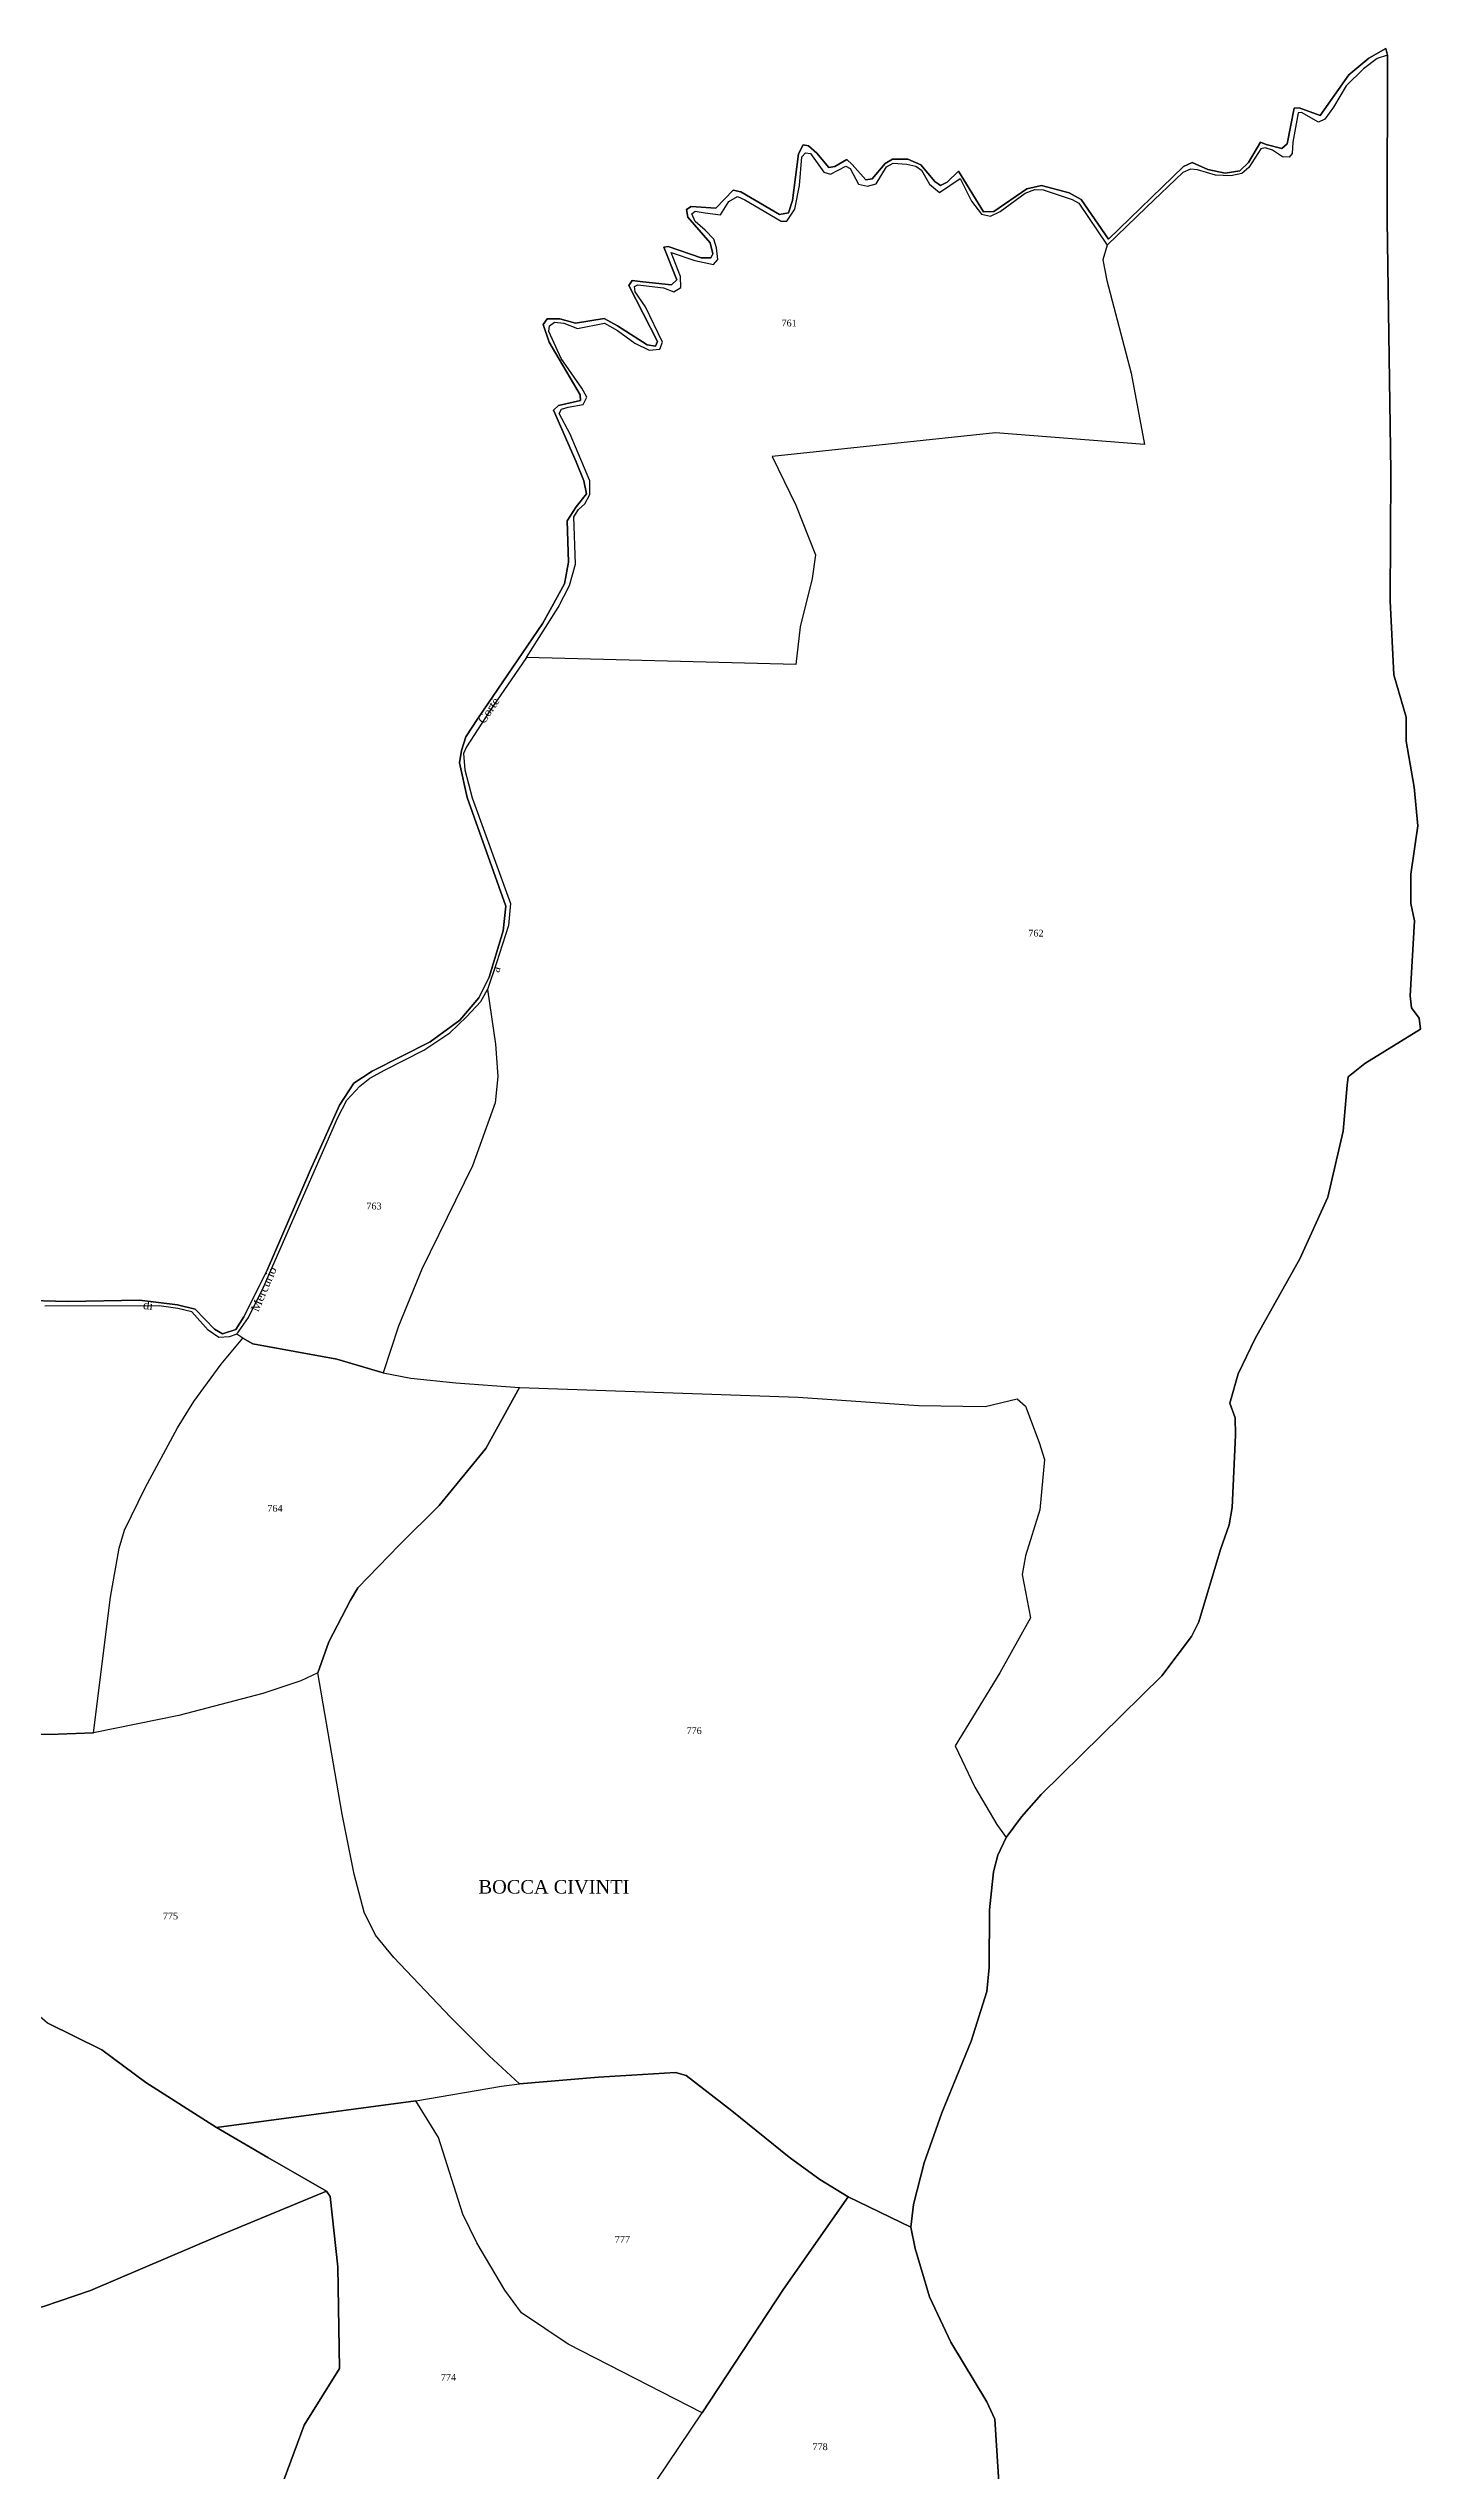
# Model space of a CAD drawing. Extents: x 1206804 to 1210977, y 6152742 to 6157901.
# Drawn here: x 1210537 to 1210945, y 6155168 to 6155888 of the extents above; entities that cross this region are included whole.
import ezdxf

# ---------------------------------------------------------------- set-up
doc = ezdxf.new("R2010")
doc.units = 0
doc.linetypes.add('CONTINU', pattern=[0])
for name, color, linetype in [('1LIEUDIT', 7, 'CONTINU'), ('1PARCELLE', 7, 'CONTINU'), ('1SECTION', 7, 'CONTINU'), ('1SUBDSECT', 7, 'CONTINU'), ('1ZONCOMM', 7, 'CONTINU'), ('3LIEUDITTEX', 7, 'CONTINU'), ('3PARCELLETEX', 7, 'CONTINU'), ('3ZONCOMMTEX', 7, 'CONTINU')]:
    doc.layers.add(name, color=color, linetype=linetype)
doc.styles.get("Standard").update_dxf_attribs({"font": 'Times New Roman'})

msp = doc.modelspace()

# ---------------------------------------------------------------- linework, layer by layer
at = {"layer": '1LIEUDIT'}
msp.add_lwpolyline([(1210819.57, 6155161.73), (1210818.19, 6155183.58), (1210815.79, 6155188.78), (1210805.18, 6155206.48), (1210798.85, 6155219.89), (1210794.57, 6155234.25), (1210793.31, 6155240.6), (1210794.03, 6155247.4), (1210797.25, 6155259.73), (1210802.5, 6155274.54), (1210811.15, 6155295.87), (1210815.86, 6155310.64), (1210816.55, 6155317.73), (1210816.65, 6155334.86), (1210817.79, 6155346.15), (1210819.12, 6155351.08), (1210821.56, 6155356.32), (1210826.09, 6155362.46), (1210832.01, 6155369.09), (1210867.8, 6155404.29), (1210876.62, 6155415.99), (1210878.84, 6155420.35), (1210885.25, 6155441.85), (1210887.79, 6155449.12), (1210888.71, 6155454.28), (1210889.74, 6155475.76), (1210889.59, 6155480.91), (1210887.98, 6155485.31), (1210890.52, 6155494), (1210895.53, 6155504.47), (1210908.75, 6155528.2), (1210917.1, 6155546.45), (1210921.68, 6155566.1), (1210922.85, 6155579.75), (1210923.18, 6155582.24), (1210928.13, 6155586.14), (1210944.65, 6155596.34), (1210944.21, 6155599.61), (1210941.94, 6155602.64), (1210941.55, 6155606.23), (1210942.81, 6155628.5), (1210941.74, 6155633.71), (1210941.74, 6155642.34), (1210943.86, 6155656.69), (1210942.77, 6155668.19), (1210940.42, 6155681.84), (1210940.4, 6155688.99), (1210936.76, 6155701.53), (1210935.66, 6155723.51), (1210935.81, 6155761.89), (1210934.77, 6155836.58), (1210934.81, 6155885.59), (1210934.31, 6155887.55), (1210929.27, 6155884.69), (1210923.36, 6155879.7), (1210914.85, 6155867.67), (1210908.61, 6155869.91), (1210907.1, 6155869.78), (1210905.01, 6155859.24), (1210903.47, 6155857.89), (1210898.76, 6155858.99), (1210897.11, 6155859.68), (1210893.56, 6155853.69), (1210890.97, 6155851.26), (1210886.65, 6155850.51), (1210881.49, 6155851.64), (1210876.83, 6155853.73), (1210874.27, 6155852.52), (1210851.94, 6155830.95), (1210843.81, 6155842.71), (1210840.25, 6155844.72), (1210832.11, 6155846.86), (1210827.7, 6155845.86), (1210817.93, 6155839.15), (1210814.83, 6155839.03), (1210807.46, 6155851.14), (1210804.07, 6155847.84), (1210802.06, 6155846.83), (1210800.37, 6155848.04), (1210796.26, 6155853), (1210792.36, 6155854.68), (1210787.86, 6155854.66), (1210785.62, 6155853.42), (1210781.81, 6155848.87), (1210779.89, 6155848.56), (1210775.81, 6155853.07), (1210774.25, 6155854.59), (1210770.68, 6155852.55), (1210768.91, 6155852.16), (1210765.39, 6155856.44), (1210762.85, 6155858.61), (1210761.31, 6155858.92), (1210759.9, 6155856.25), (1210758.12, 6155842.43), (1210756.94, 6155838.79), (1210754.21, 6155838.25), (1210742.74, 6155844.97), (1210740.47, 6155845.45), (1210735.39, 6155840.12), (1210727.99, 6155840.66), (1210726.65, 6155839.72), (1210727.01, 6155837.43), (1210733.67, 6155829.83), (1210734.49, 6155826.6), (1210733.84, 6155825.34), (1210730.99, 6155825.39), (1210721.17, 6155828.72), (1210719.91, 6155828.54), (1210723.75, 6155818.89), (1210722.16, 6155817.4), (1210713.65, 6155818.28), (1210710.46, 6155818.61), (1210709.54, 6155817.18), (1210718.07, 6155800.51), (1210717.44, 6155799.17), (1210714.99, 6155799.57), (1210706.18, 6155805.16), (1210702.16, 6155807.36), (1210693.72, 6155806.02), (1210689.03, 6155807.26), (1210685.28, 6155807.23), (1210684.07, 6155805.61), (1210685.88, 6155800.37), (1210695.06, 6155784.7), (1210695.14, 6155782.98), (1210688.58, 6155781.58), (1210687.14, 6155780.1), (1210693.88, 6155764.85), (1210696.11, 6155759.19), (1210696.9, 6155755.35), (1210693.87, 6155751.48), (1210691.23, 6155747.27), (1210691.63, 6155735.03), (1210690.41, 6155728.54), (1210683.92, 6155716.93), (1210664.71, 6155688.56), (1210661.14, 6155683.15), (1210659.85, 6155679.05), (1210659.19, 6155675.39), (1210661.45, 6155665.16), (1210672.94, 6155632.87), (1210672.16, 6155625.52), (1210668, 6155611.82), (1210664.93, 6155605.7), (1210659.29, 6155599.05), (1210650.48, 6155592.56), (1210633.24, 6155583.91), (1210627.88, 6155580.35), (1210623.58, 6155573.8), (1210614.87, 6155554.42), (1210602.13, 6155524.82), (1210595.18, 6155510.92), (1210592.81, 6155507.19), (1210588.8, 6155505.85), (1210586.49, 6155507.3), (1210580.72, 6155513.17), (1210575.51, 6155514.51), (1210564.22, 6155515.91), (1210542.94, 6155515.46), (1210528.39, 6155515.84)], dxfattribs=at)
at = {"layer": '1PARCELLE'}
for points in [[(1210851.53, 6155829.12), (1210850.31, 6155824.79), (1210851.44, 6155818.64), (1210858.68, 6155791.13), (1210862.7, 6155769.99), (1210818.42, 6155773.46), (1210752.1, 6155766.39), (1210759.15, 6155751.89), (1210764.92, 6155737.21), (1210763.95, 6155730.16), (1210760.42, 6155715.82), (1210759.13, 6155704.64), (1210679.13, 6155706.69), (1210675.69, 6155701.67), (1210668.26, 6155690.83), (1210661.33, 6155680.21), (1210660.44, 6155678.17), (1210660.81, 6155673.37), (1210663.03, 6155665.04), (1210674.33, 6155633.68), (1210673.79, 6155627.17), (1210670.18, 6155616.03), (1210667.57, 6155608.1), (1210669.92, 6155591.94), (1210670.61, 6155582.29), (1210669.82, 6155574.45), (1210663.09, 6155555.75), (1210648.02, 6155525.09), (1210641.13, 6155508.18), (1210636.57, 6155494.34), (1210644.77, 6155492.68), (1210658.1, 6155491.37), (1210677.03, 6155489.93), (1210759.76, 6155487.05), (1210795.52, 6155484.59), (1210815.35, 6155484.34), (1210824.85, 6155486.62), (1210827.28, 6155484.43), (1210831.42, 6155473.65), (1210832.94, 6155468.53), (1210831.62, 6155453.59), (1210827.34, 6155439.95), (1210826.31, 6155434.42), (1210828.79, 6155421.52), (1210819.71, 6155405.25), (1210806.44, 6155383.52), (1210812.31, 6155371.23), (1210818.81, 6155360.14), (1210821.56, 6155356.32), (1210826.09, 6155362.46), (1210832.01, 6155369.09), (1210867.8, 6155404.29), (1210876.62, 6155415.99), (1210878.84, 6155420.35), (1210885.25, 6155441.85), (1210887.79, 6155449.12), (1210888.71, 6155454.28), (1210889.74, 6155475.76), (1210889.59, 6155480.91), (1210887.98, 6155485.31), (1210890.52, 6155494), (1210895.53, 6155504.47), (1210908.75, 6155528.2), (1210917.1, 6155546.45), (1210921.68, 6155566.1), (1210922.85, 6155579.75), (1210923.18, 6155582.24), (1210928.13, 6155586.14), (1210944.65, 6155596.34), (1210944.21, 6155599.61), (1210941.94, 6155602.64), (1210941.55, 6155606.23), (1210942.81, 6155628.5), (1210941.74, 6155633.71), (1210941.74, 6155642.34), (1210943.86, 6155656.69), (1210942.77, 6155668.19), (1210940.42, 6155681.84), (1210940.4, 6155688.99), (1210936.76, 6155701.53), (1210935.66, 6155723.51), (1210935.81, 6155761.89), (1210934.77, 6155836.58), (1210934.81, 6155885.59), (1210931.81, 6155884.54), (1210927.68, 6155881.5), (1210922.53, 6155876.41), (1210918.8, 6155870.14), (1210916.22, 6155866.52), (1210914.38, 6155865.63), (1210909.25, 6155868.54), (1210908.34, 6155868.43), (1210906.74, 6155859.71), (1210906.54, 6155856.4), (1210905.62, 6155855.25), (1210903.61, 6155855.39), (1210900.72, 6155857.35), (1210898.46, 6155858.03), (1210897.18, 6155857.75), (1210893.7, 6155852.19), (1210891.55, 6155850.45), (1210888.27, 6155849.74), (1210883.8, 6155849.96), (1210878.44, 6155851.55), (1210876.34, 6155851.75), (1210874.09, 6155850.76), (1210863.3, 6155840.38), (1210851.53, 6155829.12)], [(1210851.53, 6155829.12), (1210850.31, 6155824.79), (1210851.44, 6155818.64), (1210858.68, 6155791.13), (1210862.7, 6155769.99), (1210818.42, 6155773.46), (1210752.1, 6155766.39), (1210759.15, 6155751.89), (1210764.92, 6155737.21), (1210763.95, 6155730.16), (1210760.42, 6155715.82), (1210759.13, 6155704.64), (1210679.13, 6155706.69), (1210688.48, 6155721.57), (1210691.92, 6155728.08), (1210693.72, 6155734.41), (1210693.21, 6155748.47), (1210694.54, 6155750.67), (1210696.47, 6155752.3), (1210697.93, 6155755.1), (1210697.91, 6155759.15), (1210692.07, 6155773.07), (1210688.79, 6155779.13), (1210689.51, 6155780.43), (1210691.49, 6155781), (1210695.97, 6155781.79), (1210697.06, 6155784.02), (1210695.54, 6155786.64), (1210689.41, 6155795.51), (1210685.78, 6155803.51), (1210685.92, 6155805.15), (1210687.4, 6155806.24), (1210690.22, 6155806.03), (1210694.25, 6155804.42), (1210702.3, 6155805.98), (1210706.15, 6155803.84), (1210711.33, 6155800.08), (1210715.56, 6155797.99), (1210718.69, 6155798.27), (1210719.51, 6155800.31), (1210714.48, 6155810.88), (1210711.39, 6155815.32), (1210711.15, 6155816.82), (1210712.22, 6155817.36), (1210719.83, 6155816.46), (1210722.86, 6155815.27), (1210724.99, 6155816.53), (1210724.81, 6155819.82), (1210722.05, 6155827), (1210729.07, 6155824.59), (1210734.62, 6155823.45), (1210735.96, 6155824.92), (1210735.54, 6155828.37), (1210734.76, 6155830.88), (1210732.16, 6155833.63), (1210729.24, 6155836.18), (1210728.2, 6155838.4), (1210729.24, 6155839.22), (1210732.21, 6155838.75), (1210736.75, 6155838.19), (1210739.26, 6155842.12), (1210741.83, 6155843.59), (1210744, 6155842.6), (1210754.71, 6155836.25), (1210756.39, 6155836.23), (1210758.77, 6155839.81), (1210760.23, 6155846.85), (1210760.94, 6155855.34), (1210762.01, 6155856.56), (1210763.49, 6155856.35), (1210767.46, 6155850.86), (1210769.42, 6155850.25), (1210773.98, 6155852.62), (1210775.28, 6155851.94), (1210777.7, 6155847.22), (1210780.38, 6155846.67), (1210782.97, 6155847.35), (1210786, 6155852.39), (1210788.04, 6155853.53), (1210792.06, 6155853.21), (1210794.75, 6155852.61), (1210796.43, 6155851.4), (1210798.82, 6155847.29), (1210801.74, 6155844.74), (1210807.94, 6155848.95), (1210811.29, 6155842.2), (1210814.22, 6155838.32), (1210816.91, 6155837.71), (1210819.82, 6155839.15), (1210827.27, 6155844.56), (1210830.05, 6155845.66), (1210832.56, 6155845.56), (1210841.22, 6155842.75), (1210843.18, 6155841.6), (1210851.53, 6155829.12)], [(1210667.57, 6155608.1), (1210669.92, 6155591.94), (1210670.61, 6155582.29), (1210669.82, 6155574.45), (1210663.09, 6155555.75), (1210648.02, 6155525.09), (1210641.13, 6155508.18), (1210636.57, 6155494.34), (1210622.74, 6155498.4), (1210597.85, 6155502.93), (1210594.85, 6155504.6), (1210593.13, 6155505.83), (1210596.57, 6155510.74), (1210601.01, 6155519.73), (1210623.11, 6155570.15), (1210625.79, 6155575.23), (1210629.57, 6155579.44), (1210632.56, 6155581.79), (1210637.12, 6155584.26), (1210648.62, 6155590.11), (1210656.35, 6155595.25), (1210661.26, 6155599.96), (1210665.52, 6155604.6), (1210667.57, 6155608.1)], [(1210636.57, 6155494.34), (1210644.77, 6155492.68), (1210658.1, 6155491.37), (1210677.03, 6155489.93), (1210667.01, 6155471.79), (1210653.17, 6155454.86), (1210641.27, 6155443.11), (1210629.05, 6155430.43), (1210626.8, 6155426.77), (1210620.39, 6155414.46), (1210617.14, 6155405.19), (1210612.1, 6155402.8), (1210600.83, 6155399.06), (1210575.85, 6155392.59), (1210550.49, 6155387.43), (1210555.57, 6155427.64), (1210558.15, 6155442.27), (1210559.76, 6155447.61), (1210565.88, 6155460.13), (1210575.43, 6155477.96), (1210580.29, 6155485.74), (1210588.46, 6155496.88), (1210594.85, 6155504.6), (1210597.85, 6155502.93), (1210622.74, 6155498.4), (1210636.57, 6155494.34)], [(1210677.03, 6155489.93), (1210759.76, 6155487.05), (1210795.52, 6155484.59), (1210815.35, 6155484.34), (1210824.85, 6155486.62), (1210827.28, 6155484.43), (1210831.42, 6155473.65), (1210832.94, 6155468.53), (1210831.62, 6155453.59), (1210827.34, 6155439.95), (1210826.31, 6155434.42), (1210828.79, 6155421.52), (1210819.71, 6155405.25), (1210806.44, 6155383.52), (1210812.31, 6155371.23), (1210818.81, 6155360.14), (1210821.56, 6155356.32), (1210819.12, 6155351.08), (1210817.79, 6155346.15), (1210816.65, 6155334.86), (1210816.55, 6155317.73), (1210815.86, 6155310.64), (1210811.15, 6155295.87), (1210802.5, 6155274.54), (1210797.25, 6155259.73), (1210794.03, 6155247.4), (1210793.31, 6155240.6), (1210774.64, 6155249.64), (1210766.27, 6155254.78), (1210757.11, 6155261.41), (1210740.11, 6155275.17), (1210726.51, 6155285.62), (1210723.34, 6155286.59), (1210700.49, 6155285.17), (1210677.05, 6155283.22), (1210668.07, 6155291.51), (1210656.59, 6155302.94), (1210639.67, 6155320.74), (1210634.3, 6155327.3), (1210630.92, 6155334.2), (1210627.98, 6155345.45), (1210624.36, 6155363.25), (1210617.14, 6155405.19), (1210620.39, 6155414.46), (1210626.8, 6155426.77), (1210629.05, 6155430.43), (1210641.27, 6155443.11), (1210653.17, 6155454.86), (1210667.01, 6155471.79), (1210677.03, 6155489.93)], [(1210441.93, 6155246.8), (1210447.62, 6155238.57), (1210463.85, 6155217.05), (1210465.76, 6155209.07), (1210466.82, 6155193.7), (1210466.49, 6155190.77), (1210484.94, 6155198.18), (1210518.39, 6155212.68), (1210535.71, 6155217.06), (1210549.63, 6155221.81), (1210587.4, 6155237.94), (1210619.73, 6155251.29), (1210602.25, 6155261.29), (1210587.06, 6155270.19), (1210566.02, 6155283.53), (1210552.97, 6155293.26), (1210536.74, 6155301.34), (1210527.83, 6155308.87), (1210481.56, 6155274.89), (1210441.93, 6155246.8)], [(1210677.05, 6155283.22), (1210700.49, 6155285.17), (1210723.34, 6155286.59), (1210726.51, 6155285.62), (1210740.11, 6155275.17), (1210757.11, 6155261.41), (1210766.27, 6155254.78), (1210774.64, 6155249.64), (1210755.47, 6155222.17), (1210731.31, 6155185.48), (1210691.46, 6155205.88), (1210677.62, 6155215.18), (1210672.72, 6155221.89), (1210664.33, 6155235.97), (1210660.22, 6155244.51), (1210653.02, 6155267.22), (1210646.27, 6155278.09), (1210671.69, 6155282.53), (1210677.05, 6155283.22)], [(1210774.64, 6155249.64), (1210793.31, 6155240.6), (1210794.57, 6155234.25), (1210798.85, 6155219.89), (1210805.18, 6155206.48), (1210815.79, 6155188.78), (1210818.19, 6155183.58), (1210819.57, 6155161.73), (1210772.47, 6155129.84), (1210762.01, 6155124.07), (1210746.81, 6155116.61), (1210731.29, 6155109.79), (1210725.1, 6155113.11), (1210716.12, 6155116.28), (1210705.72, 6155121.6), (1210694.01, 6155130.11), (1210731.31, 6155185.48), (1210755.47, 6155222.17), (1210774.64, 6155249.64)]]:
    msp.add_lwpolyline(points, close=True, dxfattribs=at)
for points in [[(1210524.76, 6155386.89), (1210539.98, 6155387.04), (1210550.49, 6155387.43), (1210555.57, 6155427.64), (1210558.15, 6155442.27), (1210559.76, 6155447.61), (1210565.88, 6155460.13), (1210575.43, 6155477.96), (1210580.29, 6155485.74), (1210588.46, 6155496.88), (1210594.85, 6155504.6), (1210593.13, 6155505.83), (1210590.84, 6155505.02), (1210587.78, 6155504.8), (1210584.61, 6155506.99), (1210579.75, 6155512.41), (1210575.61, 6155513.45), (1210570.01, 6155514.19), (1210536.06, 6155514.11)], [(1210536.74, 6155301.34), (1210552.97, 6155293.26), (1210566.02, 6155283.53), (1210587.06, 6155270.19), (1210646.27, 6155278.09), (1210671.69, 6155282.53), (1210677.05, 6155283.22), (1210668.07, 6155291.51), (1210656.59, 6155302.94), (1210639.67, 6155320.74), (1210634.3, 6155327.3), (1210630.92, 6155334.2), (1210627.98, 6155345.45), (1210624.36, 6155363.25), (1210617.14, 6155405.19), (1210612.1, 6155402.8), (1210600.83, 6155399.06), (1210575.85, 6155392.59), (1210550.49, 6155387.43), (1210550.49, 6155387.43), (1210539.98, 6155387.04), (1210524.76, 6155386.89)], [(1210694.01, 6155130.11), (1210731.31, 6155185.48), (1210691.46, 6155205.88), (1210677.62, 6155215.18), (1210672.72, 6155221.89), (1210664.33, 6155235.97), (1210660.22, 6155244.51), (1210653.02, 6155267.22), (1210646.27, 6155278.09), (1210587.06, 6155270.19), (1210602.25, 6155261.29), (1210619.73, 6155251.29), (1210620.83, 6155249.75), (1210623.13, 6155228.86), (1210623.53, 6155198.65), (1210613.05, 6155181.86), (1210607.17, 6155165.83)], [(1210607.17, 6155165.83), (1210613.05, 6155181.86), (1210623.53, 6155198.65), (1210623.13, 6155228.86), (1210620.83, 6155249.75), (1210619.73, 6155251.29), (1210587.4, 6155237.94), (1210549.63, 6155221.81), (1210535.71, 6155217.06), (1210518.39, 6155212.68), (1210484.94, 6155198.18), (1210466.49, 6155190.77), (1210463.82, 6155162.04)]]:
    msp.add_lwpolyline(points, dxfattribs=at)
at = {"layer": '1SECTION'}
msp.add_lwpolyline([(1210819.57, 6155161.73), (1210818.19, 6155183.58), (1210815.79, 6155188.78), (1210805.18, 6155206.48), (1210798.85, 6155219.89), (1210794.57, 6155234.25), (1210793.31, 6155240.6), (1210794.03, 6155247.4), (1210797.25, 6155259.73), (1210802.5, 6155274.54), (1210811.15, 6155295.87), (1210815.86, 6155310.64), (1210816.55, 6155317.73), (1210816.65, 6155334.86), (1210817.79, 6155346.15), (1210819.12, 6155351.08), (1210821.56, 6155356.32), (1210826.09, 6155362.46), (1210832.01, 6155369.09), (1210867.8, 6155404.29), (1210876.62, 6155415.99), (1210878.84, 6155420.35), (1210885.25, 6155441.85), (1210887.79, 6155449.12), (1210888.71, 6155454.28), (1210889.74, 6155475.76), (1210889.59, 6155480.91), (1210887.98, 6155485.31), (1210890.52, 6155494), (1210895.53, 6155504.47), (1210908.75, 6155528.2), (1210917.1, 6155546.45), (1210921.68, 6155566.1), (1210922.85, 6155579.75), (1210923.18, 6155582.24), (1210928.13, 6155586.14), (1210944.65, 6155596.34), (1210944.21, 6155599.61), (1210941.94, 6155602.64), (1210941.55, 6155606.23), (1210942.81, 6155628.5), (1210941.74, 6155633.71), (1210941.74, 6155642.34), (1210943.86, 6155656.69), (1210942.77, 6155668.19), (1210940.42, 6155681.84), (1210940.4, 6155688.99), (1210936.76, 6155701.53), (1210935.66, 6155723.51), (1210935.81, 6155761.89), (1210934.77, 6155836.58), (1210934.81, 6155885.59), (1210934.31, 6155887.55), (1210929.27, 6155884.69), (1210923.36, 6155879.7), (1210914.85, 6155867.67), (1210908.61, 6155869.91), (1210907.1, 6155869.78), (1210905.01, 6155859.24), (1210903.47, 6155857.89), (1210898.76, 6155858.99), (1210897.11, 6155859.68), (1210893.56, 6155853.69), (1210890.97, 6155851.26), (1210886.65, 6155850.51), (1210881.49, 6155851.64), (1210876.83, 6155853.73), (1210874.27, 6155852.52), (1210851.94, 6155830.95), (1210843.81, 6155842.71), (1210840.25, 6155844.72), (1210832.11, 6155846.86), (1210827.7, 6155845.86), (1210817.93, 6155839.15), (1210814.83, 6155839.03), (1210807.46, 6155851.14), (1210804.07, 6155847.84), (1210802.06, 6155846.83), (1210800.37, 6155848.04), (1210796.26, 6155853), (1210792.36, 6155854.68), (1210787.86, 6155854.66), (1210785.62, 6155853.42), (1210781.81, 6155848.87), (1210779.89, 6155848.56), (1210775.81, 6155853.07), (1210774.25, 6155854.59), (1210770.68, 6155852.55), (1210768.91, 6155852.16), (1210765.39, 6155856.44), (1210762.85, 6155858.61), (1210761.31, 6155858.92), (1210759.9, 6155856.25), (1210758.12, 6155842.43), (1210756.94, 6155838.79), (1210754.21, 6155838.25), (1210742.74, 6155844.97), (1210740.47, 6155845.45), (1210735.39, 6155840.12), (1210727.99, 6155840.66), (1210726.65, 6155839.72), (1210727.01, 6155837.43), (1210733.67, 6155829.83), (1210734.49, 6155826.6), (1210733.84, 6155825.34), (1210730.99, 6155825.39), (1210721.17, 6155828.72), (1210719.91, 6155828.54), (1210723.75, 6155818.89), (1210722.16, 6155817.4), (1210713.65, 6155818.28), (1210710.46, 6155818.61), (1210709.54, 6155817.18), (1210718.07, 6155800.51), (1210717.44, 6155799.17), (1210714.99, 6155799.57), (1210706.18, 6155805.16), (1210702.16, 6155807.36), (1210693.72, 6155806.02), (1210689.03, 6155807.26), (1210685.28, 6155807.23), (1210684.07, 6155805.61), (1210685.88, 6155800.37), (1210695.06, 6155784.7), (1210695.14, 6155782.98), (1210688.58, 6155781.58), (1210687.14, 6155780.1), (1210693.88, 6155764.85), (1210696.11, 6155759.19), (1210696.9, 6155755.35), (1210693.87, 6155751.48), (1210691.23, 6155747.27), (1210691.63, 6155735.03), (1210690.41, 6155728.54), (1210683.92, 6155716.93), (1210664.71, 6155688.56), (1210661.14, 6155683.15), (1210659.85, 6155679.05), (1210659.19, 6155675.39), (1210661.45, 6155665.16), (1210672.94, 6155632.87), (1210672.16, 6155625.52), (1210668, 6155611.82), (1210664.93, 6155605.7), (1210659.29, 6155599.05), (1210650.48, 6155592.56), (1210633.24, 6155583.91), (1210627.88, 6155580.35), (1210623.58, 6155573.8), (1210614.87, 6155554.42), (1210602.13, 6155524.82), (1210595.18, 6155510.92), (1210592.81, 6155507.19), (1210588.8, 6155505.85), (1210586.49, 6155507.3), (1210580.72, 6155513.17), (1210575.51, 6155514.51), (1210564.22, 6155515.91), (1210542.94, 6155515.46), (1210528.39, 6155515.84)], dxfattribs=at)
at = {"layer": '1SUBDSECT'}
msp.add_lwpolyline([(1210528.39, 6155515.84), (1210542.94, 6155515.46), (1210564.22, 6155515.91), (1210575.51, 6155514.51), (1210580.72, 6155513.17), (1210586.49, 6155507.3), (1210588.8, 6155505.85), (1210592.81, 6155507.19), (1210595.18, 6155510.92), (1210602.13, 6155524.82), (1210614.87, 6155554.42), (1210623.58, 6155573.8), (1210627.88, 6155580.35), (1210633.24, 6155583.91), (1210650.48, 6155592.56), (1210659.29, 6155599.05), (1210664.93, 6155605.7), (1210668, 6155611.82), (1210672.16, 6155625.52), (1210672.94, 6155632.87), (1210661.45, 6155665.16), (1210659.19, 6155675.39), (1210659.85, 6155679.05), (1210661.14, 6155683.15), (1210664.71, 6155688.56), (1210683.92, 6155716.93), (1210690.41, 6155728.54), (1210691.63, 6155735.03), (1210691.23, 6155747.27), (1210693.87, 6155751.48), (1210696.9, 6155755.35), (1210696.11, 6155759.19), (1210693.88, 6155764.85), (1210687.14, 6155780.1), (1210688.58, 6155781.58), (1210695.14, 6155782.98), (1210695.06, 6155784.7), (1210685.88, 6155800.37), (1210684.07, 6155805.61), (1210685.28, 6155807.23), (1210689.03, 6155807.26), (1210693.72, 6155806.02), (1210702.16, 6155807.36), (1210706.18, 6155805.16), (1210714.99, 6155799.57), (1210717.44, 6155799.17), (1210718.07, 6155800.51), (1210709.54, 6155817.18), (1210710.46, 6155818.61), (1210713.65, 6155818.28), (1210722.16, 6155817.4), (1210723.75, 6155818.89), (1210719.91, 6155828.54), (1210721.17, 6155828.72), (1210730.99, 6155825.39), (1210733.84, 6155825.34), (1210734.49, 6155826.6), (1210733.67, 6155829.83), (1210727.01, 6155837.43), (1210726.65, 6155839.72), (1210727.99, 6155840.66), (1210735.39, 6155840.12), (1210740.47, 6155845.45), (1210742.74, 6155844.97), (1210754.21, 6155838.25), (1210756.94, 6155838.79), (1210758.12, 6155842.43), (1210759.9, 6155856.25), (1210761.31, 6155858.92), (1210762.85, 6155858.61), (1210765.39, 6155856.44), (1210768.91, 6155852.16), (1210770.68, 6155852.55), (1210774.25, 6155854.59), (1210775.81, 6155853.07), (1210779.89, 6155848.56), (1210781.81, 6155848.87), (1210785.62, 6155853.42), (1210787.86, 6155854.66), (1210792.36, 6155854.68), (1210796.26, 6155853), (1210800.37, 6155848.04), (1210802.06, 6155846.83), (1210804.07, 6155847.84), (1210807.46, 6155851.14), (1210814.83, 6155839.03), (1210817.93, 6155839.15), (1210827.7, 6155845.86), (1210832.11, 6155846.86), (1210840.25, 6155844.72), (1210843.81, 6155842.71), (1210851.94, 6155830.95), (1210874.27, 6155852.52), (1210876.83, 6155853.73), (1210881.49, 6155851.64), (1210886.65, 6155850.51), (1210890.97, 6155851.26), (1210893.56, 6155853.69), (1210897.11, 6155859.68), (1210898.76, 6155858.99), (1210903.47, 6155857.89), (1210905.01, 6155859.24), (1210907.1, 6155869.78), (1210908.61, 6155869.91), (1210914.85, 6155867.67), (1210923.36, 6155879.7), (1210929.27, 6155884.69), (1210934.31, 6155887.55), (1210934.81, 6155885.59), (1210934.77, 6155836.58), (1210935.81, 6155761.89), (1210935.66, 6155723.51), (1210936.76, 6155701.53), (1210940.4, 6155688.99), (1210940.42, 6155681.84), (1210942.77, 6155668.19), (1210943.86, 6155656.69), (1210941.74, 6155642.34), (1210941.74, 6155633.71), (1210942.81, 6155628.5), (1210941.55, 6155606.23), (1210941.94, 6155602.64), (1210944.21, 6155599.61), (1210944.65, 6155596.34), (1210928.13, 6155586.14), (1210923.18, 6155582.24), (1210922.85, 6155579.75), (1210921.68, 6155566.1), (1210917.1, 6155546.45), (1210908.75, 6155528.2), (1210895.53, 6155504.47), (1210890.52, 6155494), (1210887.98, 6155485.31), (1210889.59, 6155480.91), (1210889.74, 6155475.76), (1210888.71, 6155454.28), (1210887.79, 6155449.12), (1210885.25, 6155441.85), (1210878.84, 6155420.35), (1210876.62, 6155415.99), (1210867.8, 6155404.29), (1210832.01, 6155369.09), (1210826.09, 6155362.46), (1210821.56, 6155356.32), (1210819.12, 6155351.08), (1210817.79, 6155346.15), (1210816.65, 6155334.86), (1210816.55, 6155317.73), (1210815.86, 6155310.64), (1210811.15, 6155295.87), (1210802.5, 6155274.54), (1210797.25, 6155259.73), (1210794.03, 6155247.4), (1210793.31, 6155240.6), (1210794.57, 6155234.25), (1210798.85, 6155219.89), (1210805.18, 6155206.48), (1210815.79, 6155188.78), (1210818.19, 6155183.58), (1210819.57, 6155161.73)], dxfattribs=at)
at = {"layer": '1ZONCOMM'}
msp.add_lwpolyline([(1210528.39, 6155515.84), (1210542.94, 6155515.46), (1210564.22, 6155515.91), (1210575.51, 6155514.51), (1210580.72, 6155513.17), (1210586.49, 6155507.3), (1210588.8, 6155505.85), (1210592.81, 6155507.19), (1210595.18, 6155510.92), (1210602.13, 6155524.82), (1210614.87, 6155554.42), (1210623.58, 6155573.8), (1210627.88, 6155580.35), (1210633.24, 6155583.91), (1210650.48, 6155592.56), (1210659.29, 6155599.05), (1210664.93, 6155605.7), (1210668, 6155611.82), (1210672.16, 6155625.52), (1210672.94, 6155632.87), (1210661.45, 6155665.16), (1210659.19, 6155675.39), (1210659.85, 6155679.05), (1210661.14, 6155683.15), (1210664.71, 6155688.56), (1210683.92, 6155716.93), (1210690.41, 6155728.54), (1210691.63, 6155735.03), (1210691.23, 6155747.27), (1210693.87, 6155751.48), (1210696.9, 6155755.35), (1210696.11, 6155759.19), (1210693.88, 6155764.85), (1210687.14, 6155780.1), (1210688.58, 6155781.58), (1210695.14, 6155782.98), (1210695.06, 6155784.7), (1210685.88, 6155800.37), (1210684.07, 6155805.61), (1210685.28, 6155807.23), (1210689.03, 6155807.26), (1210693.72, 6155806.02), (1210702.16, 6155807.36), (1210706.18, 6155805.16), (1210714.99, 6155799.57), (1210717.44, 6155799.17), (1210718.07, 6155800.51), (1210709.54, 6155817.18), (1210710.46, 6155818.61), (1210713.65, 6155818.28), (1210722.16, 6155817.4), (1210723.75, 6155818.89), (1210719.91, 6155828.54), (1210721.17, 6155828.72), (1210730.99, 6155825.39), (1210733.84, 6155825.34), (1210734.49, 6155826.6), (1210733.67, 6155829.83), (1210727.01, 6155837.43), (1210726.65, 6155839.72), (1210727.99, 6155840.66), (1210735.39, 6155840.12), (1210740.47, 6155845.45), (1210742.74, 6155844.97), (1210754.21, 6155838.25), (1210756.94, 6155838.79), (1210758.12, 6155842.43), (1210759.9, 6155856.25), (1210761.31, 6155858.92), (1210762.85, 6155858.61), (1210765.39, 6155856.44), (1210768.91, 6155852.16), (1210770.68, 6155852.55), (1210774.25, 6155854.59), (1210775.81, 6155853.07), (1210779.89, 6155848.56), (1210781.81, 6155848.87), (1210785.62, 6155853.42), (1210787.86, 6155854.66), (1210792.36, 6155854.68), (1210796.26, 6155853), (1210800.37, 6155848.04), (1210802.06, 6155846.83), (1210804.07, 6155847.84), (1210807.46, 6155851.14), (1210814.83, 6155839.03), (1210817.93, 6155839.15), (1210827.7, 6155845.86), (1210832.11, 6155846.86), (1210840.25, 6155844.72), (1210843.81, 6155842.71), (1210851.94, 6155830.95), (1210874.27, 6155852.52), (1210876.83, 6155853.73), (1210881.49, 6155851.64), (1210886.65, 6155850.51), (1210890.97, 6155851.26), (1210893.56, 6155853.69), (1210897.11, 6155859.68), (1210898.76, 6155858.99), (1210903.47, 6155857.89), (1210905.01, 6155859.24), (1210907.1, 6155869.78), (1210908.61, 6155869.91), (1210914.85, 6155867.67), (1210923.36, 6155879.7), (1210929.27, 6155884.69), (1210934.31, 6155887.55)], dxfattribs=at)

# ---------------------------------------------------------------- texts
at = {"layer": '3LIEUDITTEX'}
msp.add_text('BOCCA CIVINTI', height=4, dxfattribs=at).set_placement((1210664.87, 6155339.68))
at = {"layer": '3PARCELLETEX'}
for s, p in [('761', (1210754.86, 6155805.01)), ('762', (1210828.16, 6155623.86)), ('763', (1210631.55, 6155542.82)), ('764', (1210602.14, 6155453.07)), ('776', (1210726.64, 6155387.05)), ('775', (1210571.11, 6155332.02)), ('777', (1210705.35, 6155236.04)), ('774', (1210653.68, 6155195.04)), ('778', (1210764.05, 6155174.42))]:
    msp.add_text(s, height=2, dxfattribs=at).set_placement(p)
at = {"layer": '3ZONCOMMTEX'}
for s, rotation, p in [('Corté', 56, (1210666.55, 6155686.8)), ('à ', 73.1, (1210670.97, 6155612.98)), ('Mercurio', 66.7, (1210599.43, 6155512.2)), ('di', 353.1, (1210565.13, 6155513.28))]:
    msp.add_text(s, height=2.5, rotation=rotation, dxfattribs=at).set_placement(p)

doc.saveas('drawing.dxf')
